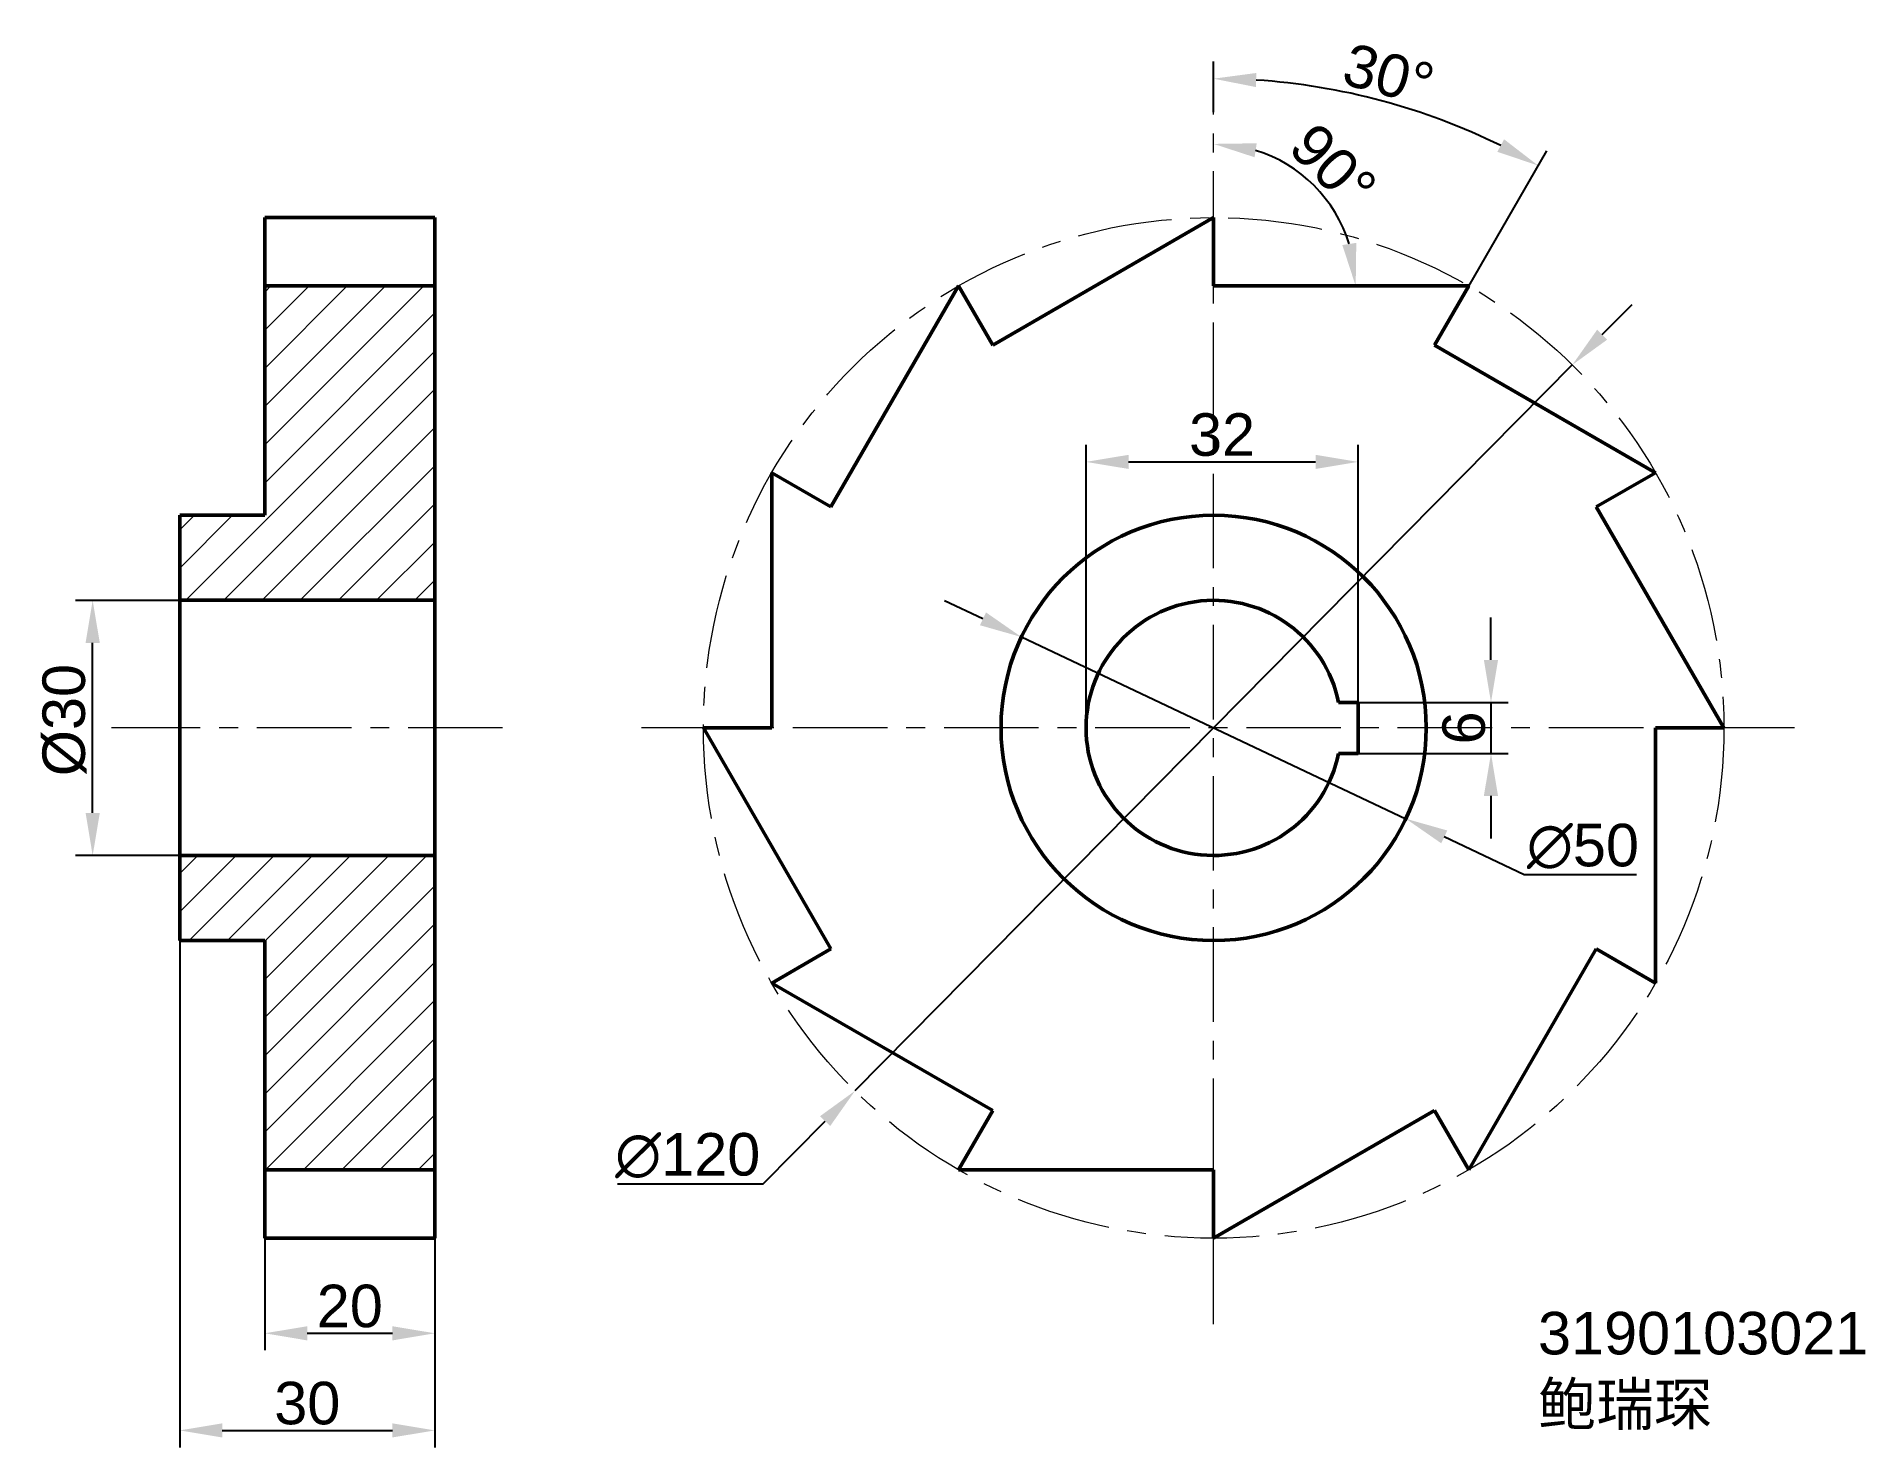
# Model space of a CAD drawing. Header units: millimetres. Extents: x 1233 to 1448, y 1528 to 1694.
import ezdxf

# ---------------------------------------------------------------- set-up
doc = ezdxf.new("R2010")
doc.units = ezdxf.units.MM
doc.linetypes.add('CENTER', pattern=[50.8, 31.75, -6.35, 6.35, -6.35])
for name, color, linetype, lineweight in [('中心线CENTER', 1, 'CENTER', 20), ('剖面线HATCH', 3, 'Continuous', 20), ('标注DIM', 2, 'Continuous', 20), ('粗实线OBJECT', 7, 'Continuous', 50)]:
    doc.layers.add(name, color=color, linetype=linetype, lineweight=lineweight)
doc.styles.get("Standard").update_dxf_attribs({"font": ''})
doc.styles.get('Standard').set_extended_font_data('SimSun')
doc.dimstyles.new('副本 ISO', dxfattribs={"dimtxt": 5, "dimasz": 5, "dimexe": 2, "dimexo": 0, "dimtad": 1, "dimtoh": 1, "dimdsep": 46, "dimtxsty": 'Standard', "dimcen": 2.5, "dimadec": 0, "dimazin": 0, "dimtfac": 1, "dimtmove": 0, "dimatfit": 3, "dimfxl": 1, "dimarcsym": 0})

# ---------------------------------------------------------------- blocks, each defined once
blk = doc.blocks.new('*D3')
at = {"layer": 'Defpoints', "color": 0}
for p in [(1348.69, 1623.28), (1393.9, 1601.91)]:
    blk.add_point(p, dxfattribs=at)
at = {"layer": '标注DIM', "color": 0, "lineweight": -2}
for p, q in [((1344.17, 1625.41), (1339.65, 1627.55)), ((1348.69, 1623.28), (1393.9, 1601.91)), ((1407.81, 1595.33), (1398.42, 1599.77)), ((1421.02, 1595.33), (1407.81, 1595.33))]:
    blk.add_line(p, q, dxfattribs=at)
at = {"layer": '标注DIM', "color": 0}
for points in [[(1344.53, 1626.17), (1343.82, 1624.66), (1348.69, 1623.28)], [(1398.77, 1600.53), (1398.06, 1599.02), (1393.9, 1601.91)]]:
    blk.add_solid(points, dxfattribs=at)
at = {"layer": '标注DIM', "color": 0, "insert": (1414.72, 1598.65), "char_height": 5, "attachment_point": 5}
blk.add_mtext('{\\fArial|b0|i0|c0|p34;∅50}', dxfattribs=at)
blk = doc.blocks.new('*D4')
at = {"layer": 'Defpoints', "color": 0}
for p in [(1413.47, 1655.27), (1329.12, 1569.91)]:
    blk.add_point(p, dxfattribs=at)
at = {"layer": '标注DIM', "color": 0, "lineweight": -2}
for p, q in [((1416.98, 1658.83), (1420.5, 1662.39)), ((1413.47, 1655.27), (1329.12, 1569.91)), ((1318.31, 1558.97), (1325.61, 1566.36)), ((1301.21, 1558.97), (1318.31, 1558.97))]:
    blk.add_line(p, q, dxfattribs=at)
at = {"layer": '标注DIM', "color": 0}
for points in [[(1416.39, 1659.41), (1417.57, 1658.24), (1413.47, 1655.27)], [(1325.02, 1566.94), (1326.2, 1565.77), (1329.12, 1569.91)]]:
    blk.add_solid(points, dxfattribs=at)
at = {"layer": '标注DIM', "color": 0, "insert": (1309.45, 1562.29), "char_height": 5, "attachment_point": 5}
blk.add_mtext('{\\fArial|b0|i0|c0|p34;∅120}', dxfattribs=at)
blk = doc.blocks.new('*D5')
at = {"layer": 'Defpoints', "color": 0}
for p in [(1388.29, 1643.87), (1356.29, 1612.59), (1388.29, 1612.59)]:
    blk.add_point(p, dxfattribs=at)
at = {"layer": '标注DIM', "color": 0, "lineweight": -2}
for p, q in [((1356.29, 1612.59), (1356.29, 1645.87)), ((1388.29, 1612.59), (1388.29, 1645.87)), ((1361.29, 1643.87), (1383.29, 1643.87))]:
    blk.add_line(p, q, dxfattribs=at)
at = {"layer": '标注DIM', "color": 0}
for points in [[(1361.29, 1644.7), (1361.29, 1643.04), (1356.29, 1643.87)], [(1383.29, 1644.7), (1383.29, 1643.04), (1388.29, 1643.87)]]:
    blk.add_solid(points, dxfattribs=at)
at = {"layer": '标注DIM', "color": 0, "insert": (1372.29, 1647.05), "char_height": 5, "attachment_point": 5}
blk.add_mtext('{\\fArial|b0|i0|c0|p34;32}', dxfattribs=at)
blk = doc.blocks.new('*D6')
at = {"layer": 'Defpoints', "color": 0}
for p in [(1388.29, 1615.59), (1388.29, 1609.59), (1403.91, 1609.59)]:
    blk.add_point(p, dxfattribs=at)
at = {"layer": '标注DIM', "color": 0, "lineweight": -2}
for p, q in [((1403.91, 1620.59), (1403.91, 1625.59)), ((1388.29, 1615.59), (1405.91, 1615.59)), ((1403.91, 1615.59), (1403.91, 1609.59)), ((1388.29, 1609.59), (1405.91, 1609.59)), ((1403.91, 1604.59), (1403.91, 1599.59))]:
    blk.add_line(p, q, dxfattribs=at)
at = {"layer": '标注DIM', "color": 0}
for points in [[(1403.07, 1620.59), (1404.74, 1620.59), (1403.91, 1615.59)], [(1403.07, 1604.59), (1404.74, 1604.59), (1403.91, 1609.59)]]:
    blk.add_solid(points, dxfattribs=at)
at = {"layer": '标注DIM', "color": 0, "insert": (1400.73, 1612.59), "char_height": 5, "attachment_point": 5, "rotation": 90}
blk.add_mtext('{\\fArial|b0|i0|c0|p34;6}', dxfattribs=at)
blk = doc.blocks.new('*D7')
at = {"layer": 'Defpoints', "color": 0}
for p in [(1371.29, 1684.99), (1397.4, 1684.33), (1401.29, 1664.55), (1397.28, 1657.59), (1371.29, 1542.47)]:
    blk.add_point(p, dxfattribs=at)
at = {"layer": '标注DIM', "color": 0, "lineweight": -2}
for p, q in [((1371.29, 1684.99), (1371.29, 1690.93)), ((1401.29, 1664.55), (1410.46, 1680.44))]:
    blk.add_line(p, q, dxfattribs=at)
blk.add_arc((1371.29, 1612.59), 76.34, 63.7533, 86.2467, dxfattribs=at)
at = {"layer": '标注DIM', "color": 0}
for points in [[(1376.26, 1687.94), (1376.32, 1689.6), (1371.29, 1688.93)], [(1405.45, 1681.8), (1404.66, 1680.33), (1409.46, 1678.71)]]:
    blk.add_solid(points, dxfattribs=at)
at = {"layer": '标注DIM', "color": 0, "insert": (1391.88, 1689.4), "char_height": 5, "attachment_point": 5, "rotation": 345}
blk.add_mtext('{\\fArial|b0|i0|c0|p34;30°}', dxfattribs=at)
blk = doc.blocks.new('*D8')
at = {"layer": 'Defpoints', "color": 0}
for p in [(1371.29, 1684.99), (1385.76, 1672.91), (1371.29, 1664.55), (1401.29, 1664.55), (1371.29, 1542.47)]:
    blk.add_point(p, dxfattribs=at)
at = {"layer": '标注DIM', "color": 0, "lineweight": -2}
blk.add_arc((1371.29, 1664.55), 16.7, 17.2162, 72.7838, dxfattribs=at)
at = {"layer": '标注DIM', "color": 0}
for points in [[(1376.11, 1679.69), (1376.36, 1681.33), (1371.29, 1681.26)], [(1388.07, 1669.62), (1386.43, 1669.37), (1388, 1664.55)]]:
    blk.add_solid(points, dxfattribs=at)
at = {"layer": '标注DIM', "color": 0, "insert": (1385.35, 1678.61), "char_height": 5, "attachment_point": 5, "rotation": 315}
blk.add_mtext('{\\fArial|b0|i0|c0|p34;90°}', dxfattribs=at)
blk = doc.blocks.new('*D9')
at = {"layer": 'Defpoints', "color": 0}
for p in [(1259.72, 1556.54), (1279.72, 1556.54), (1279.72, 1541.41)]:
    blk.add_point(p, dxfattribs=at)
at = {"layer": '标注DIM', "color": 0, "lineweight": -2}
for p, q in [((1259.72, 1556.54), (1259.72, 1539.41)), ((1279.72, 1556.54), (1279.72, 1539.41)), ((1264.72, 1541.41), (1274.72, 1541.41))]:
    blk.add_line(p, q, dxfattribs=at)
at = {"layer": '标注DIM', "color": 0}
for points in [[(1264.72, 1542.24), (1264.72, 1540.57), (1259.72, 1541.41)], [(1274.72, 1542.24), (1274.72, 1540.57), (1279.72, 1541.41)]]:
    blk.add_solid(points, dxfattribs=at)
at = {"layer": '标注DIM', "color": 0, "insert": (1269.72, 1544.59), "char_height": 5, "attachment_point": 5}
blk.add_mtext('{\\fArial|b0|i0|c0|p34;20}', dxfattribs=at)
blk = doc.blocks.new('*D10')
at = {"layer": 'Defpoints', "color": 0}
for p in [(1249.72, 1591.37), (1279.72, 1591.37), (1279.72, 1529.99)]:
    blk.add_point(p, dxfattribs=at)
at = {"layer": '标注DIM', "color": 0, "lineweight": -2}
for p, q in [((1249.72, 1591.37), (1249.72, 1527.99)), ((1279.72, 1591.37), (1279.72, 1527.99)), ((1254.72, 1529.99), (1274.72, 1529.99))]:
    blk.add_line(p, q, dxfattribs=at)
at = {"layer": '标注DIM', "color": 0}
for points in [[(1254.72, 1530.82), (1254.72, 1529.16), (1249.72, 1529.99)], [(1274.72, 1530.82), (1274.72, 1529.16), (1279.72, 1529.99)]]:
    blk.add_solid(points, dxfattribs=at)
at = {"layer": '标注DIM', "color": 0, "insert": (1264.72, 1533.17), "char_height": 5, "attachment_point": 5}
blk.add_mtext('{\\fArial|b0|i0|c0|p34;30}', dxfattribs=at)
blk = doc.blocks.new('*D11')
at = {"layer": 'Defpoints', "color": 0}
for p in [(1239.48, 1627.59), (1257.47, 1627.59), (1257.47, 1597.59)]:
    blk.add_point(p, dxfattribs=at)
at = {"layer": '标注DIM', "color": 0, "lineweight": -2}
for p, q in [((1257.47, 1627.59), (1237.48, 1627.59)), ((1239.48, 1602.59), (1239.48, 1622.59)), ((1257.47, 1597.59), (1237.48, 1597.59))]:
    blk.add_line(p, q, dxfattribs=at)
at = {"layer": '标注DIM', "color": 0}
for points in [[(1238.65, 1622.59), (1240.32, 1622.59), (1239.48, 1627.59)], [(1238.65, 1602.59), (1240.32, 1602.59), (1239.48, 1597.59)]]:
    blk.add_solid(points, dxfattribs=at)
at = {"layer": '标注DIM', "color": 0, "insert": (1236.17, 1613.51), "char_height": 5, "attachment_point": 5, "rotation": 90}
blk.add_mtext('{\\fArial|b0|i0|c0|p34;%%C30}', dxfattribs=at)

msp = doc.modelspace()

# ---------------------------------------------------------------- hatches: boundary and pattern name
at = {"layer": '剖面线HATCH'}
h = msp.add_hatch(dxfattribs=at)
h.set_pattern_fill('ANSI31', color=256, style=0)
h.paths.add_polyline_path([(1279.723, 1664.555), (1259.723, 1664.555), (1259.723, 1637.593), (1249.723, 1637.593), (1249.723, 1627.593), (1279.723, 1627.593)])
h.paths.add_polyline_path([(1279.723, 1597.593), (1249.723, 1597.593), (1249.723, 1587.593), (1259.723, 1587.593), (1259.723, 1560.632), (1279.723, 1560.632)])

# ---------------------------------------------------------------- linework, layer by layer
at = {"layer": '中心线CENTER', "ltscale": 0.35}
for p, q in [((1371.295, 1542.471), (1371.295, 1684.988)), ((1287.691, 1612.593), (1241.707, 1612.593)), ((1439.608, 1612.593), (1303.592, 1612.593))]:
    msp.add_line(p, q, dxfattribs=at)
msp.add_circle((1371.295, 1612.593), 60, dxfattribs=at)
at = {"layer": '粗实线OBJECT'}
for p, q in [((1259.723, 1637.593), (1259.723, 1672.593)), ((1279.723, 1672.593), (1259.723, 1672.593)), ((1279.723, 1612.593), (1279.723, 1672.593)), ((1371.295, 1672.593), (1345.314, 1657.593)), ((1371.295, 1664.555), (1371.295, 1672.593)), ((1279.723, 1664.555), (1259.723, 1664.555)), ((1341.295, 1664.555), (1326.295, 1638.574)), ((1345.314, 1657.593), (1341.295, 1664.555)), ((1401.295, 1664.555), (1371.295, 1664.555)), ((1397.276, 1657.593), (1401.295, 1664.555)), ((1423.256, 1642.593), (1397.276, 1657.593)), ((1326.295, 1638.574), (1319.333, 1642.593)), ((1319.333, 1642.593), (1319.333, 1612.593)), ((1416.295, 1638.574), (1423.256, 1642.593)), ((1249.723, 1612.593), (1249.723, 1637.593)), ((1259.723, 1637.593), (1249.723, 1637.593)), ((1431.295, 1612.593), (1416.295, 1638.574)), ((1279.723, 1627.593), (1249.723, 1627.593)), ((1249.723, 1612.593), (1249.723, 1587.593)), ((1279.723, 1612.593), (1279.723, 1552.593)), ((1319.333, 1612.593), (1311.295, 1612.593)), ((1311.295, 1612.593), (1326.295, 1586.612)), ((1423.256, 1612.593), (1431.295, 1612.593)), ((1423.256, 1582.593), (1423.256, 1612.593)), ((1279.723, 1597.593), (1249.723, 1597.593)), ((1259.723, 1587.593), (1249.723, 1587.593)), ((1259.723, 1587.593), (1259.723, 1552.593)), ((1326.295, 1586.612), (1319.333, 1582.593)), ((1401.295, 1560.632), (1416.295, 1586.612)), ((1416.295, 1586.612), (1423.256, 1582.593)), ((1319.333, 1582.593), (1345.314, 1567.593)), ((1345.314, 1567.593), (1341.295, 1560.632)), ((1371.295, 1552.593), (1397.276, 1567.593)), ((1397.276, 1567.593), (1401.295, 1560.632)), ((1279.723, 1560.632), (1259.723, 1560.632)), ((1341.295, 1560.632), (1371.295, 1560.632)), ((1371.295, 1560.632), (1371.295, 1552.593)), ((1279.723, 1552.593), (1259.723, 1552.593))]:
    msp.add_line(p, q, dxfattribs=at)
at = {"layer": '粗实线OBJECT', "ltscale": 0.35}
for p, q in [((1388.295, 1615.593), (1385.992, 1615.593)), ((1388.295, 1609.593), (1388.295, 1615.593)), ((1388.295, 1609.593), (1385.992, 1609.593))]:
    msp.add_line(p, q, dxfattribs=at)
at = {"layer": '粗实线OBJECT'}
msp.add_circle((1371.295, 1612.593), 25, dxfattribs=at)
msp.add_arc((1371.295, 1612.593), 15, 11.53696, 348.46304, dxfattribs=at)

# ---------------------------------------------------------------- texts
at = {"layer": '标注DIM', "insert": (1409.437, 1543.925), "char_height": 5, "attachment_point": 1}
msp.add_mtext_dynamic_manual_height_columns('{\\fArial|b0|i0|c0|p34;3190103021 }鲍瑞琛', width=22.23591, gutter_width=12.5, heights=[0], dxfattribs=at)

# ---------------------------------------------------------------- dimensions: what is measured, and where the dimension line sits
at = {"layer": '标注DIM'}
for base, line1, picture, middle in [((1397.405, 1684.329), ((1397.276, 1657.593), (1401.295, 1664.555)), '*D7', (1391.876, 1689.403)), ((1385.76, 1672.906), ((1401.295, 1664.555), (1371.295, 1664.555)), '*D8', (1385.353, 1678.612))]:
    dim = msp.add_angular_dim_2l(base=base, line1=line1, line2=((1371.295, 1542.471), (1371.295, 1684.988)), text='{\\fArial|b0|i0|c0|p34;<>}', dimstyle='副本 ISO', dxfattribs=at)
    dim.commit()
    dim.dimension.update_dxf_attribs({"geometry": picture, "text_midpoint": middle})
for p1, p2, picture, middle in [((1413.467, 1655.272), (1329.122, 1569.914), '*D4', (1309.448, 1562.288)), ((1348.693, 1623.278), (1393.897, 1601.909), '*D3', (1414.724, 1598.651))]:
    dim = msp.add_diameter_dim_2p(p1=p1, p2=p2, text='{\\fArial|b0|i0|c0|p34;<>}', dimstyle='副本 ISO', dxfattribs=at)
    dim.commit()
    dim.dimension.update_dxf_attribs({"geometry": picture, "text_midpoint": middle})
for base, p1, p2, picture, middle in [((1388.295, 1643.871), (1356.295, 1612.593), (1388.295, 1612.593), '*D5', (1372.295, 1647.051)), ((1279.723, 1529.989), (1249.723, 1591.365), (1279.723, 1591.365), '*D10', (1264.723, 1533.168)), ((1279.723, 1541.408), (1259.723, 1556.538), (1279.723, 1556.538), '*D9', (1269.723, 1544.585))]:
    dim = msp.add_linear_dim(base=base, p1=p1, p2=p2, text='{\\fArial|b0|i0|c0|p34;<>}', dimstyle='副本 ISO', dxfattribs=at)
    dim.commit()
    dim.dimension.update_dxf_attribs({"geometry": picture, "text_midpoint": middle})
dim = msp.add_linear_dim(base=(1239.484, 1627.593), p1=(1257.473, 1597.593), p2=(1257.473, 1627.593), angle=90, text='{\\fArial|b0|i0|c0|p34;%%C<>}', dimstyle='副本 ISO', dxfattribs=at)
dim.commit()
dim.dimension.update_dxf_attribs({"geometry": '*D11', "text_midpoint": (1239.484, 1613.513), "dimtype": 160})
dim = msp.add_linear_dim(base=(1403.908, 1609.593), p1=(1388.295, 1615.593), p2=(1388.295, 1609.593), angle=90, text='{\\fArial|b0|i0|c0|p34;<>}', dimstyle='副本 ISO', dxfattribs=at)
dim.commit()
dim.dimension.update_dxf_attribs({"geometry": '*D6', "text_midpoint": (1400.73, 1612.593)})

doc.saveas('drawing.dxf')
